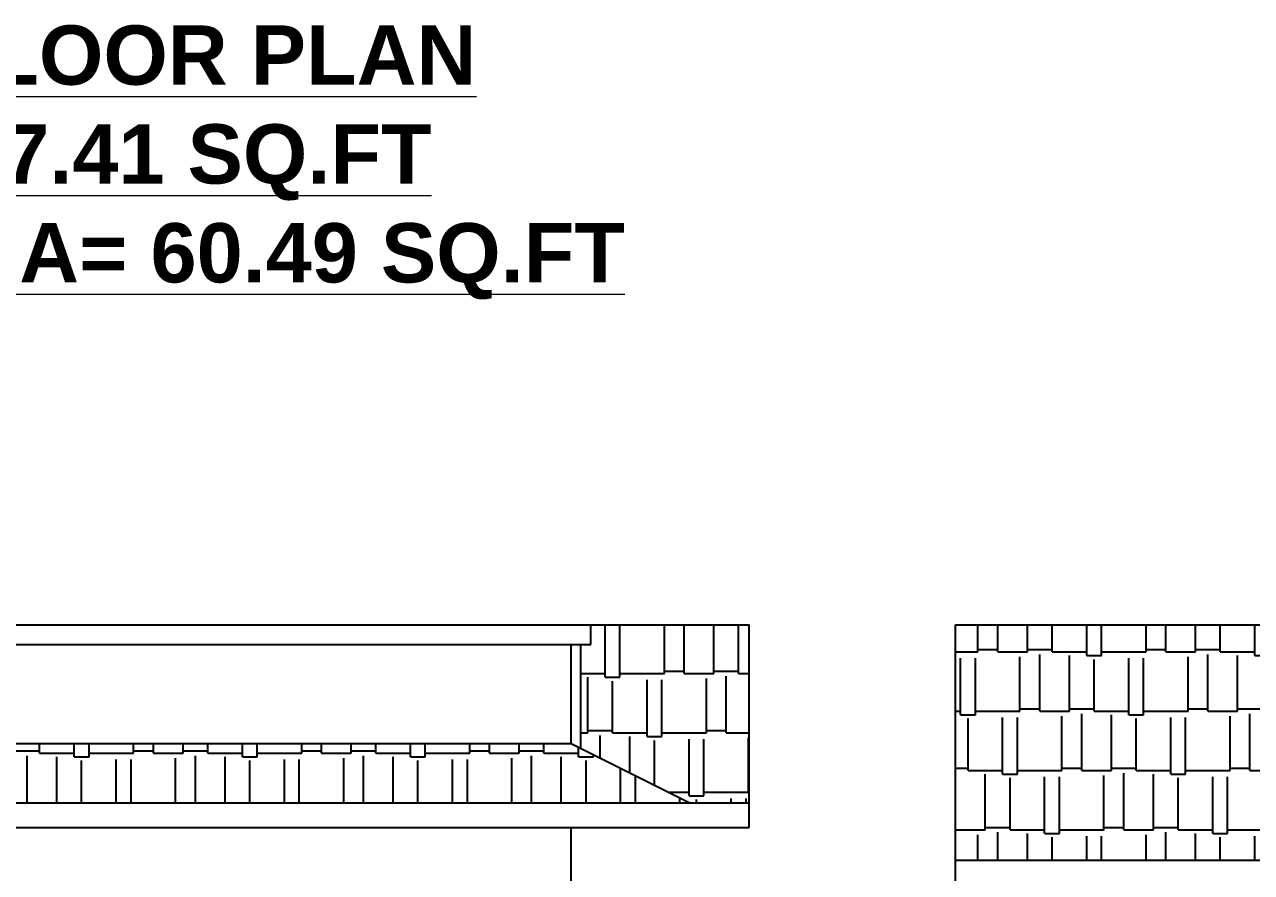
# Model space of a CAD drawing. Header units: inches. Extents: x -343 to 13887, y -13069 to -746.
# Drawn here: x 3554.5 to 3802.6, y -8921.3 to -8749.7 of the extents above; entities that cross this region are included whole.
import ezdxf

# ---------------------------------------------------------------- set-up
doc = ezdxf.new("R2010")
doc.units = ezdxf.units.IN
doc.header["$LTSCALE"] = 17
doc.header["$MEASUREMENT"] = 0
doc.layers.add('OUTLINE', color=1, linetype='Continuous', lineweight=25)
doc.layers.add('TEXT', color=231, linetype='Continuous', lineweight=20)

msp = doc.modelspace()

# ---------------------------------------------------------------- hatches: boundary and pattern name
at = {"layer": 'OUTLINE'}
h = msp.add_hatch(dxfattribs=at)
h.set_pattern_fill('AR-RSHKE', color=8)
h.set_pattern_definition([(0, (3203.381, -6517.052), (25.5, 12), [6, -5, 7, -3, 9, -4]), (0, (3209.381, -6516.552), (25.5, 12), [5, -19, 4, -6]), (0, (3221.381, -6517.802), (25.5, 12), [3, -31]), (90, (3203.381, -6517.052), (-8.5, 12), [11.5, -36.5]), (90, (3209.381, -6517.052), (-8.5, 12), [11.25, -36.75]), (90, (3214.381, -6517.052), (-8.5, 12), [10.5, -37.5]), (90, (3221.381, -6517.802), (-8.5, 12), [11.5, -36.5]), (90, (3224.381, -6517.802), (-8.5, 12), [11.5, -36.5]), (90, (3233.381, -6517.052), (-8.5, 12), [11, -37])])
h.paths.add_polyline_path([(3701.02, -8871.16), (3669.02, -8871.16), (3669.02, -8875.16), (3667.02, -8875.16), (3667.02, -8896.16), (3689.02, -8907.16), (3701.02, -8907.16), (3701.02, -8889.16)])
h = msp.add_hatch(dxfattribs=at)
h.set_pattern_fill('AR-RSHKE', color=8)
h.set_pattern_definition([(0, (6394.782, -5792.663), (25.5, 12), [6, -5, 7, -3, 9, -4]), (0, (6400.782, -5792.163), (25.5, 12), [5, -19, 4, -6]), (0, (6412.782, -5793.413), (25.5, 12), [3, -31]), (90, (6394.7815, -5792.663), (-8.5, 12), [11.5, -36.5]), (90, (6400.7815, -5792.663), (-8.5, 12), [11.25, -36.75]), (90, (6405.7815, -5792.663), (-8.5, 12), [10.5, -37.5]), (90, (6412.7815, -5793.413), (-8.5, 12), [11.5, -36.5]), (90, (6415.7815, -5793.413), (-8.5, 12), [11.5, -36.5]), (90, (6424.7815, -5792.663), (-8.5, 12), [11, -37])])
h.paths.add_polyline_path([(3742.76, -8871.16), (3742.76, -8918.77), (4109.76, -8918.77), (4109.76, -8871.16)])
h = msp.add_hatch(dxfattribs=at)
h.set_pattern_fill('AR-RSHKE', color=8)
h.set_pattern_definition([(0, (1566.02, -5813.163), (25.5, 12), [6, -5, 7, -3, 9, -4]), (0, (1572.02, -5812.663), (25.5, 12), [5, -19, 4, -6]), (0, (1584.02, -5813.913), (25.5, 12), [3, -31]), (90, (1566.02, -5813.163), (-8.5, 12), [11.5, -36.5]), (90, (1572.02, -5813.163), (-8.5, 12), [11.25, -36.75]), (90, (1577.02, -5813.163), (-8.5, 12), [10.5, -37.5]), (90, (1584.02, -5813.913), (-8.5, 12), [11.5, -36.5]), (90, (1587.02, -5813.913), (-8.5, 12), [11.5, -36.5]), (90, (1596.02, -5813.163), (-8.5, 12), [11, -37])])
h.paths.add_polyline_path([(3486.5, -8895.16), (3462.5, -8907.16), (3689.02, -8907.16), (3665.02, -8895.16)])

# ---------------------------------------------------------------- linework, layer by layer
for p, q in [((3334.02, -8871.16), (3701.02, -8871.16)), ((3669.02, -8875.16), (3669.02, -8871.16)), ((3701.02, -8912.16), (3701.02, -8871.16)), ((3742.76, -8871.16), (4109.76, -8871.16)), ((3742.76, -8923.77), (3742.76, -8871.16)), ((3482.5, -8875.16), (3669.02, -8875.16)), ((3665.02, -8895.16), (3665.02, -8875.16)), ((3667.02, -8896.16), (3667.02, -8875.16)), ((3486.5, -8895.16), (3665.02, -8895.16)), ((3665.02, -8895.16), (3689.02, -8907.16)), ((3462.5, -8907.16), (3701.02, -8907.16)), ((3462.5, -8912.16), (3701.02, -8912.16)), ((3665.02, -9235.16), (3665.02, -8912.16)), ((3742.76, -8918.77), (4109.76, -8918.77))]:
    msp.add_line(p, q, dxfattribs=at)

# ---------------------------------------------------------------- texts
at = {"layer": 'TEXT', "insert": (3553.2, -8749.89), "char_height": 12, "width": 396.2985, "attachment_point": 2}
msp.add_mtext('{\\fArial|b1|i0|c0|p34;\\LSECOND FLOOR PLAN \\PAREA= 817.41 SQ.FT\\PBALCONY AREA= 60.49 SQ.FT}', dxfattribs=at)

doc.saveas('drawing.dxf')
